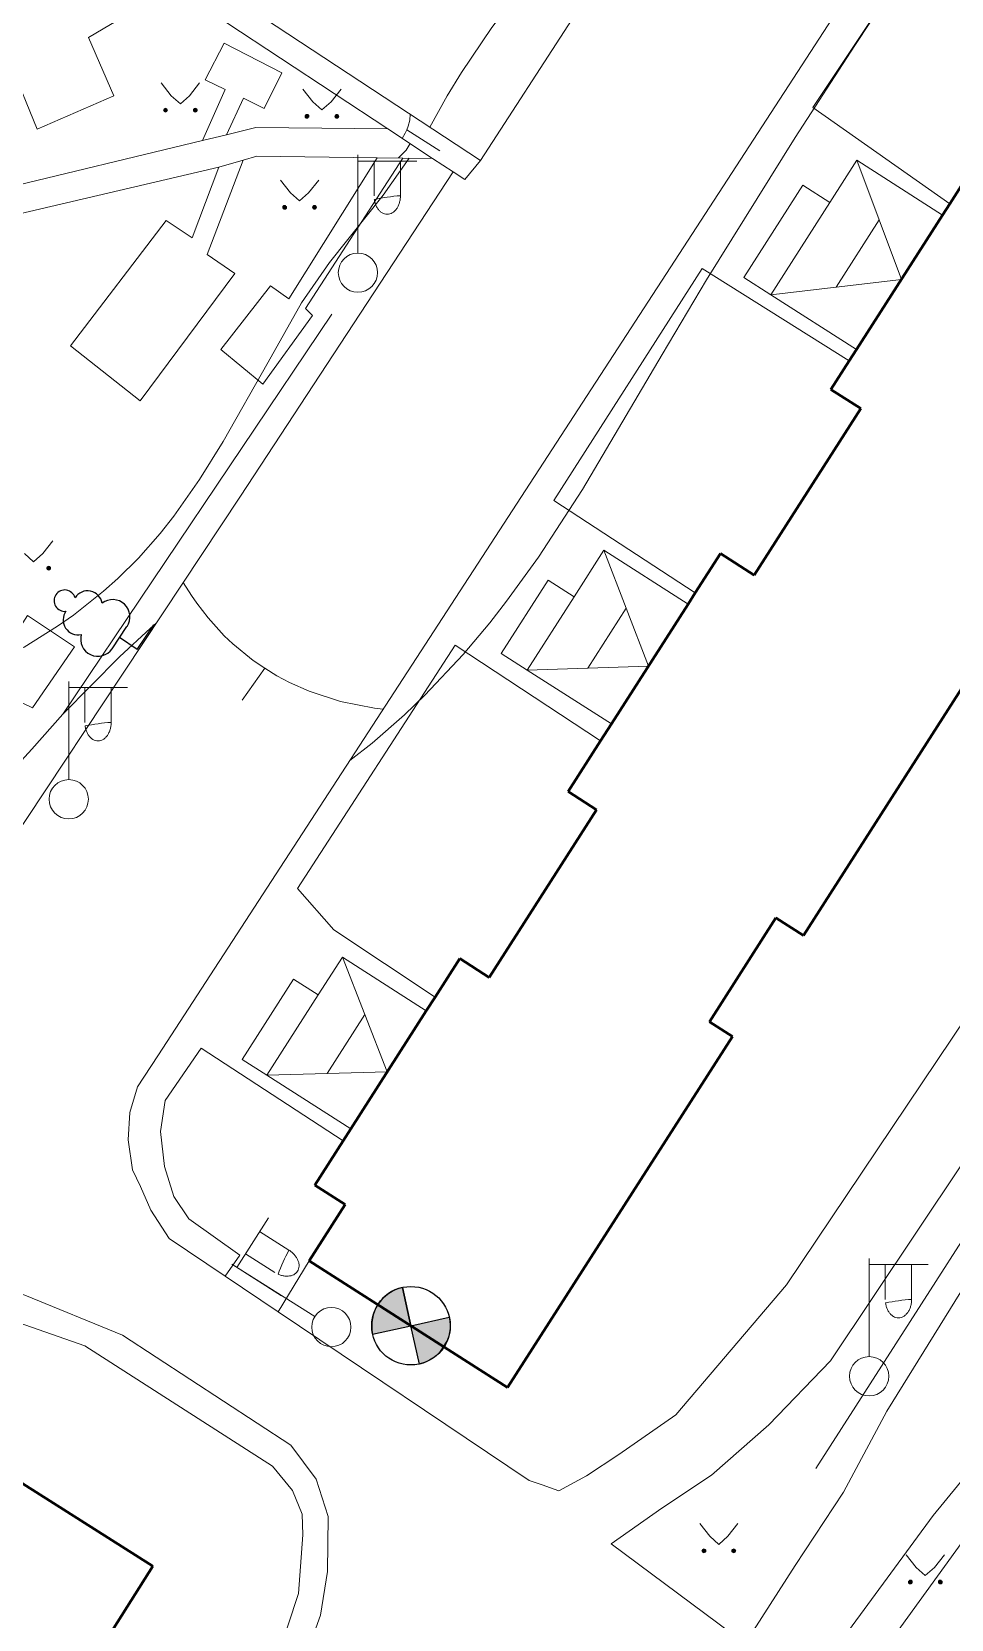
# Model space of a CAD drawing. Extents: x 1000 to 4000, y -5000 to -1000.
# Drawn here: x 1305.2 to 1352, y -4389.8 to -4308.9 of the extents above; entities that cross this region are included whole.
import ezdxf

# ---------------------------------------------------------------- set-up
doc = ezdxf.new("R2010")
doc.units = 0
doc.header["$MEASUREMENT"] = 0
for name, color, linetype in [('СЛОЙ_2', 7, 'CONTINUOUS'), ('СЛОЙ_24', 7, 'CONTINUOUS'), ('СЛОЙ_3', 7, 'CONTINUOUS'), ('СЛОЙ_37', 7, 'CONTINUOUS'), ('СЛОЙ_40', 7, 'CONTINUOUS'), ('СЛОЙ_41', 7, 'CONTINUOUS'), ('СЛОЙ_42', 7, 'CONTINUOUS'), ('СЛОЙ_50', 7, 'CONTINUOUS'), ('СЛОЙ_6', 7, 'CONTINUOUS'), ('СЛОЙ_7', 7, 'CONTINUOUS')]:
    doc.layers.add(name, color=color, linetype=linetype)

# ---------------------------------------------------------------- blocks, each defined once
blk = doc.blocks.new('388_1_5')
at = {"layer": 'СЛОЙ_42', "color": 3, "linetype": 'Continuous'}
for q in [(-0.008, -1.651), (1.492, -2.737)]:
    blk.add_line((-0.008, -2.737), q, dxfattribs=at)
blk.add_lwpolyline([(-0.697, -1.651), (0.666, -1.651)], dxfattribs=at)
for centre, radius, start, end in [((-0.008, 1.718), 0.545, 90.00005, 220.50031), ((-0.008, 1.718), 0.545, 319.4998, 90.00005), ((-0.447, 0.61), 0.754, 88.133, 226.66345), ((0.431, 0.61), 0.754, 313.33666, 91.86711), ((-0.688, -0.773), 0.879, 108.35327, 269.38756), ((0.672, -0.773), 0.879, 269.60982, 71.64684)]:
    blk.add_arc(centre, radius, start, end, dxfattribs=at)
blk = doc.blocks.new('*U111')
at = {"layer": 'СЛОЙ_2', "color": 2, "linetype": 'Continuous'}
for points in [[(-1.663, -1.111), (-1.848, 0.766), (-1.663, 1.111)], [(-1.414, -1.414), (-1.663, 1.112), (-1.414, 1.415)], [(-1.663, -1.111), (-1.663, 1.111), (-1.663, 1.112)], [(-1.663, -1.111), (-1.663, 1.112), (-1.414, -1.414)], [(-1.663, -1.111), (-1.663, 1.111), (-1.663, -1.111)], [(-1.414, -1.414), (-1.414, 1.415), (-1.414, -1.414)], [(-1.961, -0.389), (-2, 0), (-1.961, 0.39)], [(-1.848, -0.765), (-1.961, 0.391), (-1.848, 0.766)], [(-1.961, -0.39), (-1.961, 0.39), (-1.961, 0.391)], [(-1.961, -0.39), (-1.961, 0.391), (-1.848, -0.765)], [(-1.961, -0.389), (-1.961, 0.39), (-1.961, -0.39)], [(-1.848, -0.765), (-1.848, 0.766), (-1.848, -0.765)], [(-1.848, -0.765), (-1.848, 0.766), (-1.848, 0.766)], [(-1.848, -0.765), (-1.848, 0.766), (-1.663, -1.111)]]:
    blk.add_solid(points, dxfattribs=at)
at = {"layer": 'СЛОЙ_2', "color": 2, "linetype": 'Continuous', "extrusion": (0, 0, -1)}
for points in [[(1.414, -1.414), (1.414, 1.415), (1.414, 1.414)], [(1.414, -1.414), (1.414, 1.414), (0, 0)]]:
    blk.add_solid(points, dxfattribs=at)
blk = doc.blocks.new('*U112')
at = {"layer": 'СЛОЙ_2', "color": 2, "linetype": 'Continuous'}
for points in [[(1.413, -1.413), (0, 0), (1.413, 1.415)], [(1.413, -1.413), (1.413, 1.415), (1.414, -1.414)]]:
    blk.add_solid(points, dxfattribs=at)
at = {"layer": 'СЛОЙ_2', "color": 2, "linetype": 'Continuous', "extrusion": (0, 0, -1)}
for points in [[(-1.414, -1.414), (-1.413, 1.415), (-1.414, 1.415)], [(-1.414, -1.414), (-1.414, 1.415), (-1.414, -1.414)], [(-1.414, -1.414), (-1.414, 1.415), (-1.414, 1.415)], [(-1.414, -1.414), (-1.414, 1.415), (-1.638, -1.147)], [(-1.638, -1.147), (-1.414, 1.415), (-1.638, 1.147)], [(-1.638, -1.147), (-1.638, 1.147), (-1.638, -1.147)], [(-1.638, -1.147), (-1.638, 1.147), (-1.638, 1.147)], [(-1.638, -1.147), (-1.638, 1.147), (-1.813, -0.845)], [(-1.813, -0.845), (-1.638, 1.147), (-1.813, 0.846)], [(-1.813, -0.845), (-1.813, 0.846), (-1.813, -0.845)], [(-1.813, -0.845), (-1.813, 0.846), (-1.813, 0.846)], [(-1.813, -0.845), (-1.813, 0.846), (-1.932, -0.517)], [(-1.932, -0.517), (-1.813, 0.846), (-1.932, 0.518)], [(-1.932, -0.517), (-1.932, 0.518), (-1.932, -0.517)], [(-1.932, -0.517), (-1.932, 0.518), (-1.932, 0.518)], [(-1.932, -0.517), (-1.932, 0.518), (-1.992, -0.174)], [(-1.992, -0.174), (-1.932, 0.518), (-1.992, 0.175)], [(-1.992, -0.174), (-1.992, 0.175), (-1.992, 0.175)]]:
    blk.add_solid(points, dxfattribs=at)
blk = doc.blocks.new('11_3')
at = {"layer": 'СЛОЙ_2', "color": 2, "linetype": 'Continuous'}
for p, q in [((-1.414, 1.415), (0, 0)), ((0, 0), (-1.414, 1.415))]:
    blk.add_line(p, q, dxfattribs=at)
for points in [[(-1.414, 1.415, 0.414156), (-1.414, -1.414), (-1.414, -1.414), (0, 0), (-1.414, 1.415)], [(1.414, 1.415, -0.414298), (1.414, -1.414), (1.414, -1.414), (0, 0), (1.413, 1.415)]]:
    blk.add_lwpolyline(points, format="xyb", close=True, dxfattribs=at)
blk.add_circle((0, 0), 2, dxfattribs=at)
for name in ['*U111', '*U112']:
    blk.add_blockref(name, (0, 0), dxfattribs=at)

msp = doc.modelspace()

# ---------------------------------------------------------------- linework, layer by layer
at = {"layer": 'СЛОЙ_24', "color": 253, "linetype": 'Continuous', "lineweight": 0}
for p, q in [((1311.585, -4361.105), (1373.354, -4266.082)), ((1296.056, -4318.765), (1313.872, -4314.479)), ((1327.223, -4316.462), (1328.025, -4315.485)), ((1293.955, -4320.69), (1314.696, -4315.823)), ((1319.303, -4371.54), (1317.725, -4374.142))]:
    msp.add_line(p, q, dxfattribs=at)
for points in [[(1343.617, -4372.775), (1367.409, -4337.349), (1406.369, -4277.714)], [(1328.025, -4315.485), (1337.375, -4301.066), (1338.081, -4301.066), (1340.672, -4302.243), (1341.614, -4302.243), (1342.792, -4302.243), (1343.499, -4301.772), (1347.738, -4295.414), (1347.974, -4294.708), (1347.974, -4293.06), (1347.378, -4291.229), (1346.436, -4290.287), (1341.69, -4287.17)], [(1360.498, -4304.429), (1353.46, -4300.014), (1344.951, -4312.783), (1351.929, -4317.704)], [(1309.039, -4302.984), (1328.025, -4315.485)], [(1296.056, -4318.765), (1295.735, -4317.704), (1301.232, -4316.285), (1302.03, -4314.377), (1301.365, -4311.982), (1304.114, -4310.607), (1305.444, -4313.89), (1309.346, -4312.204), (1308.06, -4309.232), (1312.381, -4306.662)], [(1312.381, -4306.662), (1323.312, -4313.88)], [(1313.872, -4314.479), (1315.022, -4311.871), (1314.002, -4311.383), (1314.978, -4309.52), (1317.904, -4311.028), (1317.017, -4312.847), (1315.953, -4312.315), (1315.085, -4314.176)], [(1315.085, -4314.176), (1316.584, -4313.801), (1323.312, -4313.88)], [(1323.312, -4313.88), (1325.59, -4315.384)], [(1313.872, -4314.479), (1315.085, -4314.176)], [(1314.696, -4315.823), (1313.347, -4319.434), (1312.017, -4318.547), (1307.14, -4324.934), (1310.687, -4327.728), (1315.52, -4321.252), (1314.101, -4320.277), (1315.933, -4315.466)], [(1314.696, -4315.823), (1315.933, -4315.466)], [(1322.772, -4315.347), (1318.268, -4322.539), (1317.337, -4321.873), (1314.81, -4325.111), (1316.938, -4326.886), (1319.466, -4323.381), (1319.111, -4323.027), (1324.065, -4315.364)], [(1315.933, -4315.466), (1316.628, -4315.265), (1322.772, -4315.347)], [(1322.772, -4315.347), (1324.065, -4315.364)], [(1324.065, -4315.364), (1325.59, -4315.384)], [(1325.59, -4315.384), (1326.631, -4316.071)], [(1302.779, -4363.798), (1303.004, -4363.506), (1302.152, -4361.998), (1300.875, -4360.437), (1299.421, -4359.337), (1298.996, -4358.876), (1298.889, -4358.45), (1298.925, -4358.023), (1315.806, -4332.586), (1326.631, -4316.071)], [(1326.631, -4316.071), (1327.223, -4316.462)], [(1346.273, -4394.557), (1358.917, -4377.097), (1363.933, -4370.174), (1369.434, -4357.368), (1379.502, -4341.57), (1390.643, -4324.228), (1393.964, -4318.955)], [(1346.814, -4325.696), (1339.319, -4320.995), (1331.769, -4332.805), (1338.971, -4337.517)], [(1345.848, -4376.649), (1372.507, -4336.759), (1382.329, -4321.234)], [(1299.109, -4348.757), (1303.174, -4342.308), (1302.819, -4341.997), (1304.948, -4338.67), (1307.342, -4340.267), (1305.214, -4343.372), (1304.194, -4342.884), (1298.985, -4350.722)], [(1334.143, -4345.063), (1326.736, -4340.178), (1318.707, -4352.587), (1320.565, -4354.685), (1325.718, -4358.109)], [(1249.268, -4349.695), (1250.171, -4349.713), (1251.411, -4350.085), (1271.356, -4362.692), (1288.607, -4373.926), (1289.74, -4374.386), (1293.318, -4372.863), (1296.223, -4371.622), (1300.642, -4371.826), (1304.817, -4373.292), (1309.791, -4375.336), (1318.364, -4380.935), (1319.651, -4382.669), (1320.273, -4384.579), (1320.229, -4387.379), (1319.873, -4389.601), (1318.896, -4392.356), (1307.703, -4409.375)], [(1321.027, -4365.439), (1313.794, -4360.709), (1311.967, -4363.377), (1311.727, -4364.966), (1311.937, -4366.734), (1312.416, -4368.263), (1313.165, -4369.402), (1315.771, -4371.26), (1315.027, -4372.328)], [(1311.585, -4361.105), (1310.556, -4362.684), (1310.166, -4363.997), (1310.079, -4365.39), (1310.309, -4366.916), (1310.704, -4367.768)], [(1310.704, -4367.768), (1311.236, -4368.974), (1312.176, -4370.411), (1315.027, -4372.328)], [(1281.011, -4370.893), (1288.207, -4375.025), (1289.894, -4375.648), (1295.491, -4373.426), (1299.22, -4373.292), (1301.752, -4373.737), (1307.881, -4375.87), (1317.43, -4382.002), (1318.452, -4383.246), (1318.941, -4384.446), (1318.985, -4385.512), (1318.852, -4387.112), (1318.763, -4388.49), (1317.697, -4391.734), (1311.761, -4400.743)], [(1315.027, -4372.328), (1317.725, -4374.142)], [(1332.02, -4383.26), (1333.431, -4382.503), (1335.071, -4381.416), (1337.986, -4379.387), (1343.617, -4372.775)], [(1317.725, -4374.142), (1330.502, -4382.733), (1331.167, -4382.955), (1332.02, -4383.26)], [(1334.689, -4385.957), (1337.271, -4384.156), (1339.797, -4382.471), (1342.709, -4379.903), (1345.848, -4376.649)], [(1334.689, -4385.957), (1341.514, -4391.046)]]:
    msp.add_lwpolyline(points, dxfattribs=at)
at = {"layer": 'СЛОЙ_3', "color": 253, "linetype": 'Continuous', "lineweight": 0}
for p, q in [((1321.786, -4320.204), (1321.786, -4315.204)), ((1321.786, -4318.204), (1321.786, -4315.204)), ((1321.786, -4315.518), (1324.786, -4315.518)), ((1322.607, -4317.286), (1322.607, -4315.518)), ((1323.949, -4317.286), (1323.949, -4315.518)), ((1307.056, -4347.033), (1307.056, -4342.033)), ((1307.056, -4345.033), (1307.056, -4342.033)), ((1307.056, -4342.347), (1310.056, -4342.347)), ((1307.877, -4344.115), (1307.877, -4342.347)), ((1309.219, -4344.115), (1309.219, -4342.347)), ((1315.622, -4371.89), (1317.222, -4369.352)), ((1318.271, -4371.003), (1316.775, -4370.06)), ((1317.556, -4372.138), (1316.06, -4371.195)), ((1319.586, -4374.389), (1315.356, -4371.722)), ((1317.894, -4373.322), (1315.356, -4371.722)), ((1347.826, -4376.427), (1347.826, -4371.427)), ((1347.826, -4374.427), (1347.826, -4371.427)), ((1347.826, -4371.741), (1350.826, -4371.741)), ((1348.647, -4373.509), (1348.647, -4371.741)), ((1349.989, -4373.509), (1349.989, -4371.741))]:
    msp.add_line(p, q, dxfattribs=at)
for points in [[(1323.949, -4317.286, -0.035191), (1323.936, -4317.47, -0.036545), (1323.898, -4317.647, -0.03934), (1323.836, -4317.81, -0.0437), (1323.753, -4317.953, -0.049642), (1323.651, -4318.07, -0.056748), (1323.535, -4318.157, -0.0637), (1323.409, -4318.211, -0.068204), (1323.278, -4318.229, -0.068204), (1323.147, -4318.211, -0.0637), (1323.021, -4318.157, -0.056748), (1322.905, -4318.07, -0.049642), (1322.803, -4317.953, -0.0437), (1322.72, -4317.81, -0.03934), (1322.658, -4317.647, -0.036545), (1322.62, -4317.47, -0.035191)], [(1309.219, -4344.115, -0.035191), (1309.206, -4344.299, -0.036545), (1309.168, -4344.476, -0.03934), (1309.106, -4344.639, -0.0437), (1309.023, -4344.782, -0.049642), (1308.921, -4344.899, -0.056748), (1308.805, -4344.986, -0.0637), (1308.679, -4345.04, -0.068204), (1308.548, -4345.058, -0.068204), (1308.417, -4345.04, -0.0637), (1308.291, -4344.986, -0.056748), (1308.175, -4344.899, -0.049642), (1308.073, -4344.782, -0.0437), (1307.99, -4344.639, -0.03934), (1307.928, -4344.476, -0.036545), (1307.89, -4344.299, -0.035191)], [(1318.272, -4371.003, -0.035191), (1318.421, -4371.112, -0.036545), (1318.55, -4371.239, -0.03934), (1318.655, -4371.378, -0.0437), (1318.731, -4371.525, -0.049642), (1318.776, -4371.673, -0.056748), (1318.788, -4371.818, -0.0637), (1318.766, -4371.953, -0.068204), (1318.711, -4372.074, -0.068204), (1318.626, -4372.175, -0.0637), (1318.514, -4372.253, -0.056748), (1318.378, -4372.304, -0.049642), (1318.225, -4372.328, -0.0437), (1318.059, -4372.322, -0.03934), (1317.888, -4372.288, -0.036545), (1317.719, -4372.226, -0.035191)], [(1349.989, -4373.509, -0.035191), (1349.976, -4373.693, -0.036545), (1349.938, -4373.87, -0.03934), (1349.876, -4374.033, -0.0437), (1349.793, -4374.176, -0.049642), (1349.691, -4374.293, -0.056748), (1349.575, -4374.38, -0.0637), (1349.449, -4374.434, -0.068204), (1349.318, -4374.452, -0.068204), (1349.187, -4374.434, -0.0637), (1349.061, -4374.38, -0.056748), (1348.945, -4374.293, -0.049642), (1348.843, -4374.176, -0.0437), (1348.76, -4374.033, -0.03934), (1348.698, -4373.87, -0.036545), (1348.66, -4373.693, -0.035191)]]:
    msp.add_lwpolyline(points, format="xyb", close=True, dxfattribs=at)
for centre in [(1321.786, -4321.204), (1307.056, -4348.033), (1320.432, -4374.922), (1347.826, -4377.427)]:
    msp.add_circle(centre, 1, dxfattribs=at)
at = {"layer": 'СЛОЙ_37', "color": 253, "linetype": 'Continuous', "lineweight": 0}
for points in [[(1341.514, -4391.046), (1344.056, -4387.07), (1346.519, -4383.334), (1348.732, -4379.213), (1355.955, -4367.545), (1364.473, -4354.648), (1381.44, -4326.907), (1388.539, -4317.438)], [(1344.615, -4393.334), (1351.089, -4384.525), (1354.409, -4380.462), (1361.298, -4365.811), (1370.275, -4354.532), (1377.623, -4343.762), (1380.973, -4338.28), (1387.045, -4326.422), (1391.471, -4318.258)]]:
    msp.add_lwpolyline(points, dxfattribs=at)
at = {"layer": 'СЛОЙ_40', "color": 253, "linetype": 'Continuous', "lineweight": 0}
msp.add_line((1306.756, -4343.696), (1320.449, -4323.318), dxfattribs=at)
msp.add_lwpolyline([(1345.115, -4382.128), (1385.71, -4318.849)], dxfattribs=at)
at = {"layer": 'СЛОЙ_41', "color": 253, "linetype": 'Continuous', "lineweight": 0}
for p, q in [((1311.77, -4311.539), (1312.28, -4312.189)), ((1312.28, -4312.189), (1312.74, -4312.599)), ((1313.21, -4312.189), (1312.74, -4312.599)), ((1313.72, -4311.539), (1313.21, -4312.189)), ((1318.974, -4311.848), (1319.484, -4312.498)), ((1320.924, -4311.848), (1320.414, -4312.498)), ((1319.484, -4312.498), (1319.944, -4312.908)), ((1320.414, -4312.498), (1319.944, -4312.908)), ((1317.836, -4316.49), (1318.346, -4317.14)), ((1319.786, -4316.49), (1319.276, -4317.14)), ((1318.346, -4317.14), (1318.806, -4317.55)), ((1319.276, -4317.14), (1318.806, -4317.55)), ((1306.244, -4334.869), (1305.734, -4335.519)), ((1304.804, -4335.519), (1305.264, -4335.929)), ((1305.734, -4335.519), (1305.264, -4335.929)), ((1339.194, -4384.932), (1339.704, -4385.582)), ((1341.144, -4384.932), (1340.634, -4385.582)), ((1339.704, -4385.582), (1340.164, -4385.992)), ((1340.634, -4385.582), (1340.164, -4385.992)), ((1349.712, -4386.524), (1350.222, -4387.174)), ((1351.662, -4386.524), (1351.152, -4387.174)), ((1350.222, -4387.174), (1350.682, -4387.584)), ((1351.152, -4387.174), (1350.682, -4387.584))]:
    msp.add_line(p, q, dxfattribs=at)
for centre in [(1311.984, -4312.927), (1313.505, -4312.927), (1319.188, -4313.238), (1320.709, -4313.238), (1318.05, -4317.88), (1319.571, -4317.88), (1306.029, -4336.257), (1339.408, -4386.32), (1340.929, -4386.32), (1349.926, -4387.912), (1351.447, -4387.912)]:
    msp.add_circle(centre, 0.0976, dxfattribs=at)
for points in [[(1311.888, -4312.946), (1311.886, -4312.927), (1311.888, -4312.908)], [(1311.893, -4312.964), (1311.888, -4312.908), (1311.893, -4312.89)], [(1311.888, -4312.946), (1311.888, -4312.908), (1311.893, -4312.964)], [(1311.902, -4312.981), (1311.893, -4312.89), (1311.902, -4312.873)], [(1311.893, -4312.964), (1311.893, -4312.89), (1311.902, -4312.981)], [(1311.915, -4312.996), (1311.902, -4312.873), (1311.915, -4312.858)], [(1311.902, -4312.981), (1311.902, -4312.873), (1311.915, -4312.996)], [(1311.929, -4313.008), (1311.915, -4312.858), (1311.929, -4312.846)], [(1311.915, -4312.996), (1311.915, -4312.858), (1311.929, -4313.008)], [(1311.946, -4313.017), (1311.929, -4312.846), (1311.946, -4312.837)], [(1311.929, -4313.008), (1311.929, -4312.846), (1311.946, -4313.017)], [(1311.965, -4313.023), (1311.946, -4312.837), (1311.965, -4312.831)], [(1311.946, -4313.017), (1311.946, -4312.837), (1311.965, -4313.023)], [(1311.984, -4313.025), (1311.965, -4312.831), (1311.984, -4312.829)], [(1311.965, -4313.023), (1311.965, -4312.831), (1311.984, -4313.025)], [(1313.409, -4312.946), (1313.407, -4312.927), (1313.409, -4312.908)], [(1313.414, -4312.964), (1313.409, -4312.908), (1313.414, -4312.89)], [(1313.409, -4312.946), (1313.409, -4312.908), (1313.414, -4312.964)], [(1313.423, -4312.981), (1313.414, -4312.89), (1313.423, -4312.873)], [(1313.414, -4312.964), (1313.414, -4312.89), (1313.423, -4312.981)], [(1313.436, -4312.996), (1313.423, -4312.873), (1313.436, -4312.858)], [(1313.423, -4312.981), (1313.423, -4312.873), (1313.436, -4312.996)], [(1313.45, -4313.008), (1313.436, -4312.858), (1313.45, -4312.846)], [(1313.436, -4312.996), (1313.436, -4312.858), (1313.45, -4313.008)], [(1313.467, -4313.017), (1313.45, -4312.846), (1313.467, -4312.837)], [(1313.45, -4313.008), (1313.45, -4312.846), (1313.467, -4313.017)], [(1313.486, -4313.023), (1313.467, -4312.837), (1313.486, -4312.831)], [(1313.467, -4313.017), (1313.467, -4312.837), (1313.486, -4313.023)], [(1313.505, -4313.025), (1313.486, -4312.831), (1313.505, -4312.829)], [(1313.486, -4313.023), (1313.486, -4312.831), (1313.505, -4313.025)], [(1319.092, -4313.257), (1319.09, -4313.238), (1319.092, -4313.218)], [(1319.098, -4313.275), (1319.092, -4313.218), (1319.098, -4313.2)], [(1319.092, -4313.257), (1319.092, -4313.218), (1319.098, -4313.275)], [(1319.107, -4313.292), (1319.098, -4313.2), (1319.107, -4313.183)], [(1319.098, -4313.275), (1319.098, -4313.2), (1319.107, -4313.292)], [(1319.119, -4313.307), (1319.107, -4313.183), (1319.119, -4313.169)], [(1319.107, -4313.292), (1319.107, -4313.183), (1319.119, -4313.307)], [(1319.134, -4313.319), (1319.119, -4313.169), (1319.134, -4313.156)], [(1319.119, -4313.307), (1319.119, -4313.169), (1319.134, -4313.319)], [(1319.151, -4313.328), (1319.134, -4313.156), (1319.151, -4313.147)], [(1319.134, -4313.319), (1319.134, -4313.156), (1319.151, -4313.328)], [(1319.169, -4313.333), (1319.151, -4313.147), (1319.169, -4313.142)], [(1319.151, -4313.328), (1319.151, -4313.147), (1319.169, -4313.333)], [(1319.188, -4313.335), (1319.169, -4313.142), (1319.188, -4313.14)], [(1319.169, -4313.333), (1319.169, -4313.142), (1319.188, -4313.335)], [(1320.613, -4313.257), (1320.611, -4313.238), (1320.613, -4313.218)], [(1320.619, -4313.275), (1320.613, -4313.218), (1320.619, -4313.2)], [(1320.613, -4313.257), (1320.613, -4313.218), (1320.619, -4313.275)], [(1320.628, -4313.292), (1320.619, -4313.2), (1320.628, -4313.183)], [(1320.619, -4313.275), (1320.619, -4313.2), (1320.628, -4313.292)], [(1320.64, -4313.307), (1320.628, -4313.183), (1320.64, -4313.169)], [(1320.628, -4313.292), (1320.628, -4313.183), (1320.64, -4313.307)], [(1320.655, -4313.319), (1320.64, -4313.169), (1320.655, -4313.156)], [(1320.64, -4313.307), (1320.64, -4313.169), (1320.655, -4313.319)], [(1320.672, -4313.328), (1320.655, -4313.156), (1320.672, -4313.147)], [(1320.655, -4313.319), (1320.655, -4313.156), (1320.672, -4313.328)], [(1320.69, -4313.333), (1320.672, -4313.147), (1320.69, -4313.142)], [(1320.672, -4313.328), (1320.672, -4313.147), (1320.69, -4313.333)], [(1320.709, -4313.335), (1320.69, -4313.142), (1320.709, -4313.14)], [(1320.69, -4313.333), (1320.69, -4313.142), (1320.709, -4313.335)], [(1317.954, -4317.899), (1317.952, -4317.88), (1317.954, -4317.86)], [(1317.96, -4317.917), (1317.954, -4317.86), (1317.96, -4317.842)], [(1317.954, -4317.899), (1317.954, -4317.86), (1317.96, -4317.917)], [(1317.969, -4317.934), (1317.96, -4317.842), (1317.969, -4317.825)], [(1317.96, -4317.917), (1317.96, -4317.842), (1317.969, -4317.934)], [(1317.981, -4317.949), (1317.969, -4317.825), (1317.981, -4317.811)], [(1317.969, -4317.934), (1317.969, -4317.825), (1317.981, -4317.949)], [(1317.996, -4317.961), (1317.981, -4317.811), (1317.996, -4317.798)], [(1317.981, -4317.949), (1317.981, -4317.811), (1317.996, -4317.961)], [(1318.013, -4317.97), (1317.996, -4317.798), (1318.013, -4317.789)], [(1317.996, -4317.961), (1317.996, -4317.798), (1318.013, -4317.97)], [(1318.031, -4317.975), (1318.013, -4317.789), (1318.031, -4317.784)], [(1318.013, -4317.97), (1318.013, -4317.789), (1318.031, -4317.975)], [(1318.05, -4317.977), (1318.031, -4317.784), (1318.05, -4317.782)], [(1318.031, -4317.975), (1318.031, -4317.784), (1318.05, -4317.977)], [(1319.475, -4317.899), (1319.473, -4317.88), (1319.475, -4317.86)], [(1319.481, -4317.917), (1319.475, -4317.86), (1319.481, -4317.842)], [(1319.475, -4317.899), (1319.475, -4317.86), (1319.481, -4317.917)], [(1319.49, -4317.934), (1319.481, -4317.842), (1319.49, -4317.825)], [(1319.481, -4317.917), (1319.481, -4317.842), (1319.49, -4317.934)], [(1319.502, -4317.949), (1319.49, -4317.825), (1319.502, -4317.811)], [(1319.49, -4317.934), (1319.49, -4317.825), (1319.502, -4317.949)], [(1319.517, -4317.961), (1319.502, -4317.811), (1319.517, -4317.798)], [(1319.502, -4317.949), (1319.502, -4317.811), (1319.517, -4317.961)], [(1319.534, -4317.97), (1319.517, -4317.798), (1319.534, -4317.789)], [(1319.517, -4317.961), (1319.517, -4317.798), (1319.534, -4317.97)], [(1319.552, -4317.975), (1319.534, -4317.789), (1319.552, -4317.784)], [(1319.534, -4317.97), (1319.534, -4317.789), (1319.552, -4317.975)], [(1319.571, -4317.977), (1319.552, -4317.784), (1319.571, -4317.782)], [(1319.552, -4317.975), (1319.552, -4317.784), (1319.571, -4317.977)], [(1305.933, -4336.276), (1305.931, -4336.257), (1305.933, -4336.238)], [(1305.938, -4336.294), (1305.933, -4336.238), (1305.938, -4336.22)], [(1305.933, -4336.276), (1305.933, -4336.238), (1305.938, -4336.294)], [(1305.947, -4336.311), (1305.938, -4336.22), (1305.947, -4336.203)], [(1305.938, -4336.294), (1305.938, -4336.22), (1305.947, -4336.311)], [(1305.96, -4336.326), (1305.947, -4336.203), (1305.96, -4336.188)], [(1305.947, -4336.311), (1305.947, -4336.203), (1305.96, -4336.326)], [(1305.974, -4336.338), (1305.96, -4336.188), (1305.974, -4336.176)], [(1305.96, -4336.326), (1305.96, -4336.188), (1305.974, -4336.338)], [(1305.991, -4336.347), (1305.974, -4336.176), (1305.991, -4336.167)], [(1305.974, -4336.338), (1305.974, -4336.176), (1305.991, -4336.347)], [(1306.01, -4336.353), (1305.991, -4336.167), (1306.01, -4336.161)], [(1305.991, -4336.347), (1305.991, -4336.167), (1306.01, -4336.353)], [(1306.029, -4336.355), (1306.01, -4336.161), (1306.029, -4336.159)], [(1306.01, -4336.353), (1306.01, -4336.161), (1306.029, -4336.355)], [(1339.312, -4386.339), (1339.31, -4386.32), (1339.312, -4386.301)], [(1339.317, -4386.357), (1339.312, -4386.301), (1339.317, -4386.283)], [(1339.312, -4386.339), (1339.312, -4386.301), (1339.317, -4386.357)], [(1339.326, -4386.374), (1339.317, -4386.283), (1339.326, -4386.266)], [(1339.317, -4386.357), (1339.317, -4386.283), (1339.326, -4386.374)], [(1339.339, -4386.389), (1339.326, -4386.266), (1339.339, -4386.251)], [(1339.326, -4386.374), (1339.326, -4386.266), (1339.339, -4386.389)], [(1339.353, -4386.401), (1339.339, -4386.251), (1339.353, -4386.239)], [(1339.339, -4386.389), (1339.339, -4386.251), (1339.353, -4386.401)], [(1339.37, -4386.41), (1339.353, -4386.239), (1339.37, -4386.23)], [(1339.353, -4386.401), (1339.353, -4386.239), (1339.37, -4386.41)], [(1339.389, -4386.416), (1339.37, -4386.23), (1339.389, -4386.224)], [(1339.37, -4386.41), (1339.37, -4386.23), (1339.389, -4386.416)], [(1339.408, -4386.418), (1339.389, -4386.224), (1339.408, -4386.222)], [(1339.389, -4386.416), (1339.389, -4386.224), (1339.408, -4386.418)], [(1340.833, -4386.339), (1340.831, -4386.32), (1340.833, -4386.301)], [(1340.838, -4386.357), (1340.833, -4386.301), (1340.838, -4386.283)], [(1340.833, -4386.339), (1340.833, -4386.301), (1340.838, -4386.357)], [(1340.847, -4386.374), (1340.838, -4386.283), (1340.847, -4386.266)], [(1340.838, -4386.357), (1340.838, -4386.283), (1340.847, -4386.374)], [(1340.86, -4386.389), (1340.847, -4386.266), (1340.86, -4386.251)], [(1340.847, -4386.374), (1340.847, -4386.266), (1340.86, -4386.389)], [(1340.874, -4386.401), (1340.86, -4386.251), (1340.874, -4386.239)], [(1340.86, -4386.389), (1340.86, -4386.251), (1340.874, -4386.401)], [(1340.891, -4386.41), (1340.874, -4386.239), (1340.891, -4386.23)], [(1340.874, -4386.401), (1340.874, -4386.239), (1340.891, -4386.41)], [(1340.91, -4386.416), (1340.891, -4386.23), (1340.91, -4386.224)], [(1340.891, -4386.41), (1340.891, -4386.23), (1340.91, -4386.416)], [(1340.929, -4386.418), (1340.91, -4386.224), (1340.929, -4386.222)], [(1340.91, -4386.416), (1340.91, -4386.224), (1340.929, -4386.418)], [(1349.83, -4387.931), (1349.828, -4387.912), (1349.83, -4387.893)], [(1349.835, -4387.949), (1349.83, -4387.893), (1349.835, -4387.875)], [(1349.83, -4387.931), (1349.83, -4387.893), (1349.835, -4387.949)], [(1349.844, -4387.966), (1349.835, -4387.875), (1349.844, -4387.858)], [(1349.835, -4387.949), (1349.835, -4387.875), (1349.844, -4387.966)], [(1349.857, -4387.981), (1349.844, -4387.858), (1349.857, -4387.843)], [(1349.844, -4387.966), (1349.844, -4387.858), (1349.857, -4387.981)], [(1349.871, -4387.993), (1349.857, -4387.843), (1349.871, -4387.831)], [(1349.857, -4387.981), (1349.857, -4387.843), (1349.871, -4387.993)], [(1349.888, -4388.002), (1349.871, -4387.831), (1349.888, -4387.822)], [(1349.871, -4387.993), (1349.871, -4387.831), (1349.888, -4388.002)], [(1349.907, -4388.008), (1349.888, -4387.822), (1349.907, -4387.816)], [(1349.888, -4388.002), (1349.888, -4387.822), (1349.907, -4388.008)], [(1349.926, -4388.01), (1349.907, -4387.816), (1349.926, -4387.814)], [(1349.907, -4388.008), (1349.907, -4387.816), (1349.926, -4388.01)], [(1351.351, -4387.931), (1351.349, -4387.912), (1351.351, -4387.893)], [(1351.356, -4387.949), (1351.351, -4387.893), (1351.356, -4387.875)], [(1351.351, -4387.931), (1351.351, -4387.893), (1351.356, -4387.949)], [(1351.365, -4387.966), (1351.356, -4387.875), (1351.365, -4387.858)], [(1351.356, -4387.949), (1351.356, -4387.875), (1351.365, -4387.966)], [(1351.378, -4387.981), (1351.365, -4387.858), (1351.378, -4387.843)], [(1351.365, -4387.966), (1351.365, -4387.858), (1351.378, -4387.981)], [(1351.392, -4387.993), (1351.378, -4387.843), (1351.392, -4387.831)], [(1351.378, -4387.981), (1351.378, -4387.843), (1351.392, -4387.993)], [(1351.409, -4388.002), (1351.392, -4387.831), (1351.409, -4387.822)], [(1351.392, -4387.993), (1351.392, -4387.831), (1351.409, -4388.002)], [(1351.428, -4388.008), (1351.409, -4387.822), (1351.428, -4387.816)], [(1351.409, -4388.002), (1351.409, -4387.822), (1351.428, -4388.008)], [(1351.447, -4388.01), (1351.428, -4387.816), (1351.447, -4387.814)], [(1351.428, -4388.008), (1351.428, -4387.816), (1351.447, -4388.01)]]:
    msp.add_solid(points, dxfattribs=at)
at = {"layer": 'СЛОЙ_41', "color": 253, "linetype": 'Continuous', "lineweight": 0, "extrusion": (0, 0, -1)}
for points in [[(-1311.984, -4313.025), (-1311.984, -4312.829), (-1312.003, -4313.023)], [(-1312.003, -4313.023), (-1311.984, -4312.829), (-1312.003, -4312.831)], [(-1312.003, -4313.023), (-1312.003, -4312.831), (-1312.021, -4313.017)], [(-1312.021, -4313.017), (-1312.003, -4312.831), (-1312.021, -4312.837)], [(-1312.021, -4313.017), (-1312.021, -4312.837), (-1312.038, -4313.008)], [(-1312.038, -4313.008), (-1312.021, -4312.837), (-1312.038, -4312.846)], [(-1312.038, -4313.008), (-1312.038, -4312.846), (-1312.053, -4312.996)], [(-1312.053, -4312.996), (-1312.038, -4312.846), (-1312.053, -4312.858)], [(-1312.053, -4312.996), (-1312.053, -4312.858), (-1312.065, -4312.981)], [(-1312.065, -4312.981), (-1312.053, -4312.858), (-1312.065, -4312.873)], [(-1312.065, -4312.981), (-1312.065, -4312.873), (-1312.074, -4312.964)], [(-1312.074, -4312.964), (-1312.065, -4312.873), (-1312.074, -4312.89)], [(-1312.074, -4312.964), (-1312.074, -4312.89), (-1312.079, -4312.946)], [(-1312.079, -4312.946), (-1312.074, -4312.89), (-1312.079, -4312.908)], [(-1312.079, -4312.946), (-1312.079, -4312.908), (-1312.081, -4312.927)], [(-1313.505, -4313.025), (-1313.505, -4312.829), (-1313.524, -4313.023)], [(-1313.524, -4313.023), (-1313.505, -4312.829), (-1313.524, -4312.831)], [(-1313.524, -4313.023), (-1313.524, -4312.831), (-1313.542, -4313.017)], [(-1313.542, -4313.017), (-1313.524, -4312.831), (-1313.542, -4312.837)], [(-1313.542, -4313.017), (-1313.542, -4312.837), (-1313.559, -4313.008)], [(-1313.559, -4313.008), (-1313.542, -4312.837), (-1313.559, -4312.846)], [(-1313.559, -4313.008), (-1313.559, -4312.846), (-1313.574, -4312.996)], [(-1313.574, -4312.996), (-1313.559, -4312.846), (-1313.574, -4312.858)], [(-1313.574, -4312.996), (-1313.574, -4312.858), (-1313.586, -4312.981)], [(-1313.586, -4312.981), (-1313.574, -4312.858), (-1313.586, -4312.873)], [(-1313.586, -4312.981), (-1313.586, -4312.873), (-1313.595, -4312.964)], [(-1313.595, -4312.964), (-1313.586, -4312.873), (-1313.595, -4312.89)], [(-1313.595, -4312.964), (-1313.595, -4312.89), (-1313.6, -4312.946)], [(-1313.6, -4312.946), (-1313.595, -4312.89), (-1313.6, -4312.908)], [(-1313.6, -4312.946), (-1313.6, -4312.908), (-1313.602, -4312.927)], [(-1319.188, -4313.335), (-1319.188, -4313.14), (-1319.207, -4313.333)], [(-1319.207, -4313.333), (-1319.188, -4313.14), (-1319.207, -4313.142)], [(-1319.207, -4313.333), (-1319.207, -4313.142), (-1319.225, -4313.328)], [(-1319.225, -4313.328), (-1319.207, -4313.142), (-1319.225, -4313.147)], [(-1319.225, -4313.328), (-1319.225, -4313.147), (-1319.242, -4313.319)], [(-1319.242, -4313.319), (-1319.225, -4313.147), (-1319.242, -4313.156)], [(-1319.242, -4313.319), (-1319.242, -4313.156), (-1319.257, -4313.307)], [(-1319.257, -4313.307), (-1319.242, -4313.156), (-1319.257, -4313.169)], [(-1319.257, -4313.307), (-1319.257, -4313.169), (-1319.269, -4313.292)], [(-1319.269, -4313.292), (-1319.257, -4313.169), (-1319.269, -4313.183)], [(-1319.269, -4313.292), (-1319.269, -4313.183), (-1319.278, -4313.275)], [(-1319.278, -4313.275), (-1319.269, -4313.183), (-1319.278, -4313.2)], [(-1319.278, -4313.275), (-1319.278, -4313.2), (-1319.284, -4313.257)], [(-1319.284, -4313.257), (-1319.278, -4313.2), (-1319.284, -4313.218)], [(-1319.284, -4313.257), (-1319.284, -4313.218), (-1319.286, -4313.238)], [(-1320.709, -4313.335), (-1320.709, -4313.14), (-1320.728, -4313.333)], [(-1320.728, -4313.333), (-1320.709, -4313.14), (-1320.728, -4313.142)], [(-1320.728, -4313.333), (-1320.728, -4313.142), (-1320.746, -4313.328)], [(-1320.746, -4313.328), (-1320.728, -4313.142), (-1320.746, -4313.147)], [(-1320.746, -4313.328), (-1320.746, -4313.147), (-1320.763, -4313.319)], [(-1320.763, -4313.319), (-1320.746, -4313.147), (-1320.763, -4313.156)], [(-1320.763, -4313.319), (-1320.763, -4313.156), (-1320.778, -4313.307)], [(-1320.778, -4313.307), (-1320.763, -4313.156), (-1320.778, -4313.169)], [(-1320.778, -4313.307), (-1320.778, -4313.169), (-1320.79, -4313.292)], [(-1320.79, -4313.292), (-1320.778, -4313.169), (-1320.79, -4313.183)], [(-1320.79, -4313.292), (-1320.79, -4313.183), (-1320.799, -4313.275)], [(-1320.799, -4313.275), (-1320.79, -4313.183), (-1320.799, -4313.2)], [(-1320.799, -4313.275), (-1320.799, -4313.2), (-1320.805, -4313.257)], [(-1320.805, -4313.257), (-1320.799, -4313.2), (-1320.805, -4313.218)], [(-1320.805, -4313.257), (-1320.805, -4313.218), (-1320.807, -4313.238)], [(-1318.05, -4317.977), (-1318.05, -4317.782), (-1318.069, -4317.975)], [(-1318.069, -4317.975), (-1318.05, -4317.782), (-1318.069, -4317.784)], [(-1318.069, -4317.975), (-1318.069, -4317.784), (-1318.087, -4317.97)], [(-1318.087, -4317.97), (-1318.069, -4317.784), (-1318.087, -4317.789)], [(-1318.087, -4317.97), (-1318.087, -4317.789), (-1318.104, -4317.961)], [(-1318.104, -4317.961), (-1318.087, -4317.789), (-1318.104, -4317.798)], [(-1318.104, -4317.961), (-1318.104, -4317.798), (-1318.119, -4317.949)], [(-1318.119, -4317.949), (-1318.104, -4317.798), (-1318.119, -4317.811)], [(-1318.119, -4317.949), (-1318.119, -4317.811), (-1318.131, -4317.934)], [(-1318.131, -4317.934), (-1318.119, -4317.811), (-1318.131, -4317.825)], [(-1318.131, -4317.934), (-1318.131, -4317.825), (-1318.14, -4317.917)], [(-1318.14, -4317.917), (-1318.131, -4317.825), (-1318.14, -4317.842)], [(-1318.14, -4317.917), (-1318.14, -4317.842), (-1318.146, -4317.899)], [(-1318.146, -4317.899), (-1318.14, -4317.842), (-1318.146, -4317.86)], [(-1318.146, -4317.899), (-1318.146, -4317.86), (-1318.148, -4317.88)], [(-1319.571, -4317.977), (-1319.571, -4317.782), (-1319.59, -4317.975)], [(-1319.59, -4317.975), (-1319.571, -4317.782), (-1319.59, -4317.784)], [(-1319.59, -4317.975), (-1319.59, -4317.784), (-1319.608, -4317.97)], [(-1319.608, -4317.97), (-1319.59, -4317.784), (-1319.608, -4317.789)], [(-1319.608, -4317.97), (-1319.608, -4317.789), (-1319.625, -4317.961)], [(-1319.625, -4317.961), (-1319.608, -4317.789), (-1319.625, -4317.798)], [(-1319.625, -4317.961), (-1319.625, -4317.798), (-1319.64, -4317.949)], [(-1319.64, -4317.949), (-1319.625, -4317.798), (-1319.64, -4317.811)], [(-1319.64, -4317.949), (-1319.64, -4317.811), (-1319.652, -4317.934)], [(-1319.652, -4317.934), (-1319.64, -4317.811), (-1319.652, -4317.825)], [(-1319.652, -4317.934), (-1319.652, -4317.825), (-1319.661, -4317.917)], [(-1319.661, -4317.917), (-1319.652, -4317.825), (-1319.661, -4317.842)], [(-1319.661, -4317.917), (-1319.661, -4317.842), (-1319.667, -4317.899)], [(-1319.667, -4317.899), (-1319.661, -4317.842), (-1319.667, -4317.86)], [(-1319.667, -4317.899), (-1319.667, -4317.86), (-1319.669, -4317.88)], [(-1306.029, -4336.355), (-1306.029, -4336.159), (-1306.048, -4336.353)], [(-1306.048, -4336.353), (-1306.029, -4336.159), (-1306.048, -4336.161)], [(-1306.048, -4336.353), (-1306.048, -4336.161), (-1306.066, -4336.347)], [(-1306.066, -4336.347), (-1306.048, -4336.161), (-1306.066, -4336.167)], [(-1306.066, -4336.347), (-1306.066, -4336.167), (-1306.083, -4336.338)], [(-1306.083, -4336.338), (-1306.066, -4336.167), (-1306.083, -4336.176)], [(-1306.083, -4336.338), (-1306.083, -4336.176), (-1306.098, -4336.326)], [(-1306.098, -4336.326), (-1306.083, -4336.176), (-1306.098, -4336.188)], [(-1306.098, -4336.326), (-1306.098, -4336.188), (-1306.11, -4336.311)], [(-1306.11, -4336.311), (-1306.098, -4336.188), (-1306.11, -4336.203)], [(-1306.11, -4336.311), (-1306.11, -4336.203), (-1306.119, -4336.294)], [(-1306.119, -4336.294), (-1306.11, -4336.203), (-1306.119, -4336.22)], [(-1306.119, -4336.294), (-1306.119, -4336.22), (-1306.124, -4336.276)], [(-1306.124, -4336.276), (-1306.119, -4336.22), (-1306.124, -4336.238)], [(-1306.124, -4336.276), (-1306.124, -4336.238), (-1306.126, -4336.257)], [(-1339.408, -4386.418), (-1339.408, -4386.222), (-1339.427, -4386.416)], [(-1339.427, -4386.416), (-1339.408, -4386.222), (-1339.427, -4386.224)], [(-1339.427, -4386.416), (-1339.427, -4386.224), (-1339.445, -4386.41)], [(-1339.445, -4386.41), (-1339.427, -4386.224), (-1339.445, -4386.23)], [(-1339.445, -4386.41), (-1339.445, -4386.23), (-1339.462, -4386.401)], [(-1339.462, -4386.401), (-1339.445, -4386.23), (-1339.462, -4386.239)], [(-1339.462, -4386.401), (-1339.462, -4386.239), (-1339.477, -4386.389)], [(-1339.477, -4386.389), (-1339.462, -4386.239), (-1339.477, -4386.251)], [(-1339.477, -4386.389), (-1339.477, -4386.251), (-1339.489, -4386.374)], [(-1339.489, -4386.374), (-1339.477, -4386.251), (-1339.489, -4386.266)], [(-1339.489, -4386.374), (-1339.489, -4386.266), (-1339.498, -4386.357)], [(-1339.498, -4386.357), (-1339.489, -4386.266), (-1339.498, -4386.283)], [(-1339.498, -4386.357), (-1339.498, -4386.283), (-1339.503, -4386.339)], [(-1339.503, -4386.339), (-1339.498, -4386.283), (-1339.503, -4386.301)], [(-1339.503, -4386.339), (-1339.503, -4386.301), (-1339.505, -4386.32)], [(-1340.929, -4386.418), (-1340.929, -4386.222), (-1340.948, -4386.416)], [(-1340.948, -4386.416), (-1340.929, -4386.222), (-1340.948, -4386.224)], [(-1340.948, -4386.416), (-1340.948, -4386.224), (-1340.966, -4386.41)], [(-1340.966, -4386.41), (-1340.948, -4386.224), (-1340.966, -4386.23)], [(-1340.966, -4386.41), (-1340.966, -4386.23), (-1340.983, -4386.401)], [(-1340.983, -4386.401), (-1340.966, -4386.23), (-1340.983, -4386.239)], [(-1340.983, -4386.401), (-1340.983, -4386.239), (-1340.998, -4386.389)], [(-1340.998, -4386.389), (-1340.983, -4386.239), (-1340.998, -4386.251)], [(-1340.998, -4386.389), (-1340.998, -4386.251), (-1341.01, -4386.374)], [(-1341.01, -4386.374), (-1340.998, -4386.251), (-1341.01, -4386.266)], [(-1341.01, -4386.374), (-1341.01, -4386.266), (-1341.019, -4386.357)], [(-1341.019, -4386.357), (-1341.01, -4386.266), (-1341.019, -4386.283)], [(-1341.019, -4386.357), (-1341.019, -4386.283), (-1341.024, -4386.339)], [(-1341.024, -4386.339), (-1341.019, -4386.283), (-1341.024, -4386.301)], [(-1341.024, -4386.339), (-1341.024, -4386.301), (-1341.026, -4386.32)], [(-1349.926, -4388.01), (-1349.926, -4387.814), (-1349.945, -4388.008)], [(-1349.945, -4388.008), (-1349.926, -4387.814), (-1349.945, -4387.816)], [(-1349.945, -4388.008), (-1349.945, -4387.816), (-1349.963, -4388.002)], [(-1349.963, -4388.002), (-1349.945, -4387.816), (-1349.963, -4387.822)], [(-1349.963, -4388.002), (-1349.963, -4387.822), (-1349.98, -4387.993)], [(-1349.98, -4387.993), (-1349.963, -4387.822), (-1349.98, -4387.831)], [(-1349.98, -4387.993), (-1349.98, -4387.831), (-1349.995, -4387.981)], [(-1349.995, -4387.981), (-1349.98, -4387.831), (-1349.995, -4387.843)], [(-1349.995, -4387.981), (-1349.995, -4387.843), (-1350.007, -4387.966)], [(-1350.007, -4387.966), (-1349.995, -4387.843), (-1350.007, -4387.858)], [(-1350.007, -4387.966), (-1350.007, -4387.858), (-1350.016, -4387.949)], [(-1350.016, -4387.949), (-1350.007, -4387.858), (-1350.016, -4387.875)], [(-1350.016, -4387.949), (-1350.016, -4387.875), (-1350.021, -4387.931)], [(-1350.021, -4387.931), (-1350.016, -4387.875), (-1350.021, -4387.893)], [(-1350.021, -4387.931), (-1350.021, -4387.893), (-1350.023, -4387.912)], [(-1351.447, -4388.01), (-1351.447, -4387.814), (-1351.466, -4388.008)], [(-1351.466, -4388.008), (-1351.447, -4387.814), (-1351.466, -4387.816)], [(-1351.466, -4388.008), (-1351.466, -4387.816), (-1351.484, -4388.002)], [(-1351.484, -4388.002), (-1351.466, -4387.816), (-1351.484, -4387.822)], [(-1351.484, -4388.002), (-1351.484, -4387.822), (-1351.501, -4387.993)], [(-1351.501, -4387.993), (-1351.484, -4387.822), (-1351.501, -4387.831)], [(-1351.501, -4387.993), (-1351.501, -4387.831), (-1351.516, -4387.981)], [(-1351.516, -4387.981), (-1351.501, -4387.831), (-1351.516, -4387.843)], [(-1351.516, -4387.981), (-1351.516, -4387.843), (-1351.528, -4387.966)], [(-1351.528, -4387.966), (-1351.516, -4387.843), (-1351.528, -4387.858)], [(-1351.528, -4387.966), (-1351.528, -4387.858), (-1351.537, -4387.949)], [(-1351.537, -4387.949), (-1351.528, -4387.858), (-1351.537, -4387.875)], [(-1351.537, -4387.949), (-1351.537, -4387.875), (-1351.542, -4387.931)], [(-1351.542, -4387.931), (-1351.537, -4387.875), (-1351.542, -4387.893)], [(-1351.542, -4387.931), (-1351.542, -4387.893), (-1351.544, -4387.912)]]:
    msp.add_solid(points, dxfattribs=at)
at = {"layer": 'СЛОЙ_50', "color": 253, "linetype": 'Continuous', "lineweight": 0}
for points in [[(1384.898, -4258.31), (1378.36, -4264.45), (1375.505, -4267.945), (1371.352, -4273.328), (1369.783, -4275.483), (1366.725, -4279.865), (1363.766, -4284.285), (1358.11, -4292.959), (1353.281, -4300.279), (1347.09, -4309.636), (1344.059, -4314.32), (1339.539, -4321.576), (1337.276, -4325.379), (1333.218, -4332.251), (1330.981, -4335.691), (1329.36, -4337.938), (1328.502, -4339.039), (1327.148, -4340.657), (1325.201, -4342.734), (1324.16, -4343.733), (1322.508, -4345.174), (1321.371, -4346.05)], [(1344.224, -4288.834), (1341.125, -4292.923), (1339.284, -4295.274), (1336.478, -4298.763), (1331.118, -4305.346), (1328.607, -4308.708), (1327.062, -4311.012), (1326.339, -4312.188), (1325.441, -4313.784)], [(1324.453, -4313.133), (1324.422, -4313.428), (1324.34, -4313.742), (1324.27, -4313.92), (1324.2, -4314.098), (1324.044, -4314.363)], [(1324.441, -4314.625), (1324.245, -4314.957), (1323.846, -4315.361)], [(1324.27, -4313.92), (1325.957, -4314.995)], [(1324.403, -4315.368), (1323.065, -4317.252), (1320.334, -4320.684), (1318.918, -4322.741), (1317.21, -4325.768), (1314.925, -4329.802), (1313.71, -4331.747), (1312.405, -4333.603), (1311.71, -4334.487), (1310.602, -4335.748), (1309.562, -4336.778), (1308.833, -4337.429), (1307.293, -4338.646), (1306.483, -4339.215), (1304.791, -4340.28), (1303.008, -4341.253), (1301.773, -4341.856), (1299.484, -4342.84)], [(1312.888, -4336.983), (1313.311, -4337.657), (1313.583, -4338.048), (1314.155, -4338.791), (1314.975, -4339.699), (1315.41, -4340.116), (1316.449, -4340.97), (1317.052, -4341.36), (1317.655, -4341.751), (1318.294, -4342.089), (1319.298, -4342.533), (1320.906, -4343.051), (1322.635, -4343.395), (1323.064, -4343.445)], [(1311.504, -4339.068), (1311.219, -4339.311), (1309.645, -4340.777), (1306.756, -4343.696), (1305.172, -4345.483), (1302.506, -4348.382), (1301.261, -4349.898), (1300.159, -4351.477), (1299.683, -4352.293), (1299.143, -4353.415), (1298.92, -4353.99), (1298.649, -4354.874), (1298.405, -4356.247), (1298.365, -4357.452), (1298.546, -4359.069), (1298.736, -4359.86), (1299.14, -4360.995), (1299.395, -4361.531), (1299.641, -4361.968), (1300.208, -4362.788), (1300.879, -4363.543), (1301.383, -4364.013), (1302.157, -4364.604)], [(1317.052, -4341.36), (1315.885, -4342.984)]]:
    msp.add_lwpolyline(points, dxfattribs=at)
at = {"layer": 'СЛОЙ_6', "color": 253, "linetype": 'Continuous', "lineweight": 50}
for p, q in [((1347.397, -4328.127), (1345.879, -4327.156)), ((1341.97, -4336.609), (1347.397, -4328.127)), ((1341.97, -4336.609), (1340.255, -4335.511)), ((1344.481, -4354.969), (1354.061, -4339.999)), ((1333.941, -4348.573), (1332.491, -4347.644)), ((1328.475, -4357.114), (1333.941, -4348.573)), ((1339.686, -4359.367), (1343.076, -4354.07)), ((1344.481, -4354.969), (1343.076, -4354.07)), ((1328.475, -4357.114), (1326.971, -4356.15)), ((1340.858, -4360.116), (1339.686, -4359.367)), ((1329.412, -4378.002), (1340.858, -4360.116)), ((1321.137, -4368.673), (1319.59, -4367.684)), ((1319.303, -4371.54), (1321.137, -4368.673)), ((1301.15, -4380.652), (1311.339, -4387.101)), ((1311.339, -4387.101), (1305.315, -4396.616))]:
    msp.add_line(p, q, dxfattribs=at)
at = {"layer": 'СЛОЙ_6', "color": 253, "linetype": 'Continuous', "lineweight": 40}
for points in [[(1351.929, -4317.704), (1353.4, -4315.406)], [(1351.566, -4318.272), (1351.929, -4317.704)], [(1347.178, -4325.127), (1351.566, -4318.272)], [(1346.814, -4325.696), (1347.178, -4325.127)], [(1345.879, -4327.156), (1346.814, -4325.696)], [(1338.971, -4337.517), (1340.255, -4335.511)], [(1334.698, -4344.196), (1338.605, -4338.089)], [(1338.605, -4338.089), (1338.971, -4337.517)], [(1334.143, -4345.063), (1334.698, -4344.196)], [(1332.491, -4347.644), (1334.143, -4345.063)], [(1325.718, -4358.109), (1326.971, -4356.15)], [(1325.269, -4358.81), (1325.718, -4358.109)], [(1321.419, -4364.826), (1325.269, -4358.81)], [(1321.027, -4365.439), (1321.419, -4364.826)], [(1319.59, -4367.684), (1321.027, -4365.439)], [(1329.412, -4378.002), (1319.303, -4371.54)]]:
    msp.add_lwpolyline(points, dxfattribs=at)
at = {"layer": 'СЛОЙ_7', "color": 253, "linetype": 'Continuous', "lineweight": 0}
for p, q in [((1347.203, -4315.479), (1345.827, -4317.628)), ((1351.566, -4318.272), (1347.203, -4315.479)), ((1347.203, -4315.479), (1349.469, -4321.548)), ((1344.447, -4316.744), (1341.435, -4321.45)), ((1345.827, -4317.628), (1344.447, -4316.744)), ((1345.827, -4317.628), (1342.815, -4322.334)), ((1348.336, -4318.513), (1346.142, -4321.941)), ((1341.435, -4321.45), (1342.815, -4322.334)), ((1346.142, -4321.941), (1342.815, -4322.334)), ((1349.469, -4321.548), (1346.142, -4321.941)), ((1347.178, -4325.127), (1342.815, -4322.334)), ((1334.315, -4335.345), (1332.799, -4337.714)), ((1338.605, -4338.089), (1334.315, -4335.345)), ((1334.315, -4335.345), (1336.58, -4341.255)), ((1331.469, -4336.863), (1329.078, -4340.599)), ((1332.799, -4337.714), (1331.469, -4336.863)), ((1332.799, -4337.714), (1330.408, -4341.451)), ((1335.447, -4338.3), (1333.494, -4341.353)), ((1329.078, -4340.599), (1330.408, -4341.451)), ((1333.494, -4341.353), (1330.408, -4341.451)), ((1336.58, -4341.255), (1333.494, -4341.353)), ((1334.698, -4344.196), (1330.408, -4341.451)), ((1320.992, -4356.073), (1319.759, -4358.001)), ((1325.269, -4358.81), (1320.992, -4356.073)), ((1320.992, -4356.073), (1323.281, -4361.917)), ((1318.512, -4357.203), (1315.896, -4361.292)), ((1319.759, -4358.001), (1318.512, -4357.203)), ((1319.759, -4358.001), (1317.142, -4362.089)), ((1322.136, -4358.995), (1320.211, -4362.003)), ((1315.896, -4361.292), (1317.142, -4362.089)), ((1320.211, -4362.003), (1317.142, -4362.089)), ((1321.419, -4364.826), (1317.142, -4362.089)), ((1323.281, -4361.917), (1320.211, -4362.003))]:
    msp.add_line(p, q, dxfattribs=at)

# ---------------------------------------------------------------- block references
at = {"layer": 'СЛОЙ_2', "color": 253, "linetype": 'Continuous', "lineweight": 0, "rotation": 327.4119843254316}
msp.add_blockref('11_3', (1324.486, -4374.853), dxfattribs=at)
at = {"layer": 'СЛОЙ_42', "color": 253, "linetype": 'Continuous', "lineweight": 0, "rotation": 56.1008125651506}
msp.add_blockref('388_1_5', (1308.281, -4338.866), dxfattribs=at)

doc.saveas('drawing.dxf')
